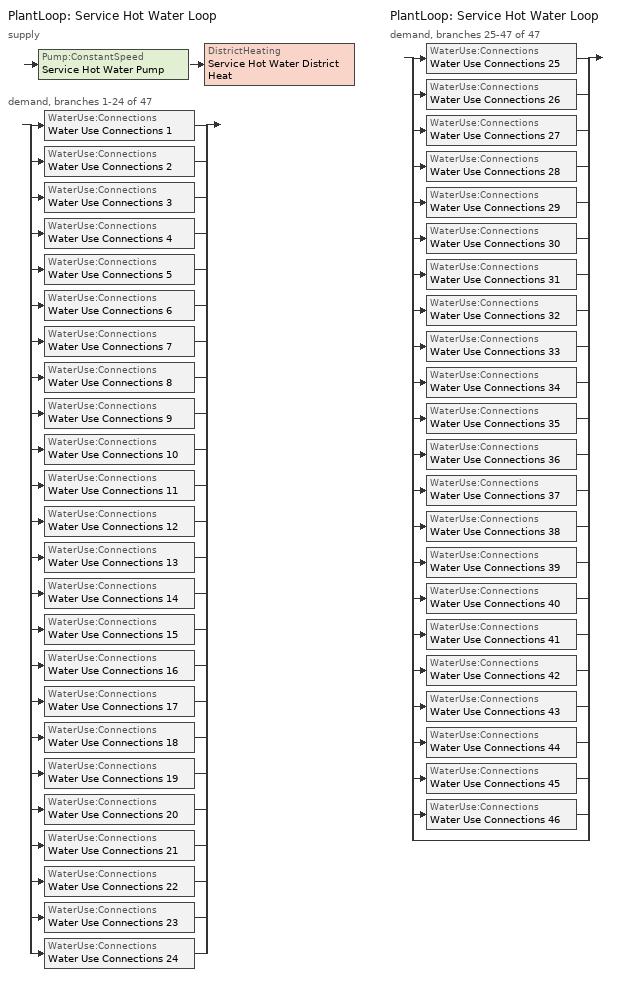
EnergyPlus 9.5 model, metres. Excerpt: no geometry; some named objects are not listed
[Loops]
PlantLoop 'Service Hot Water Loop'
 supply: Pump:ConstantSpeed 'Service Hot Water Pump' > DistrictHeating 'Service Hot Water District Heat'
 demand, branches 1-24 of 47: split
  | WaterUse:Connections 'Water Use Connections 1'
  | WaterUse:Connections 'Water Use Connections 2'
  | WaterUse:Connections 'Water Use Connections 3'
  | WaterUse:Connections 'Water Use Connections 4'
  | WaterUse:Connections 'Water Use Connections 5'
  | WaterUse:Connections 'Water Use Connections 6'
  | WaterUse:Connections 'Water Use Connections 7'
  | WaterUse:Connections 'Water Use Connections 8'
  | WaterUse:Connections 'Water Use Connections 9'
  | WaterUse:Connections 'Water Use Connections 10'
  | WaterUse:Connections 'Water Use Connections 11'
  | WaterUse:Connections 'Water Use Connections 12'
  | WaterUse:Connections 'Water Use Connections 13'
  | WaterUse:Connections 'Water Use Connections 14'
  | WaterUse:Connections 'Water Use Connections 15'
  | WaterUse:Connections 'Water Use Connections 16'
  | WaterUse:Connections 'Water Use Connections 17'
  | WaterUse:Connections 'Water Use Connections 18'
  | WaterUse:Connections 'Water Use Connections 19'
  | WaterUse:Connections 'Water Use Connections 20'
  | WaterUse:Connections 'Water Use Connections 21'
  | WaterUse:Connections 'Water Use Connections 22'
  | WaterUse:Connections 'Water Use Connections 23'
  | WaterUse:Connections 'Water Use Connections 24'
PlantLoop 'Service Hot Water Loop'
 demand, branches 25-47 of 47: split
  | WaterUse:Connections 'Water Use Connections 25'
  | WaterUse:Connections 'Water Use Connections 26'
  | WaterUse:Connections 'Water Use Connections 27'
  | WaterUse:Connections 'Water Use Connections 28'
  | WaterUse:Connections 'Water Use Connections 29'
  | WaterUse:Connections 'Water Use Connections 30'
  | WaterUse:Connections 'Water Use Connections 31'
  | WaterUse:Connections 'Water Use Connections 32'
  | WaterUse:Connections 'Water Use Connections 33'
  | WaterUse:Connections 'Water Use Connections 34'
  | WaterUse:Connections 'Water Use Connections 35'
  | WaterUse:Connections 'Water Use Connections 36'
  | WaterUse:Connections 'Water Use Connections 37'
  | WaterUse:Connections 'Water Use Connections 38'
  | WaterUse:Connections 'Water Use Connections 39'
  | WaterUse:Connections 'Water Use Connections 40'
  | WaterUse:Connections 'Water Use Connections 41'
  | WaterUse:Connections 'Water Use Connections 42'
  | WaterUse:Connections 'Water Use Connections 43'
  | WaterUse:Connections 'Water Use Connections 44'
  | WaterUse:Connections 'Water Use Connections 45'
  | WaterUse:Connections 'Water Use Connections 46'
  | bypass
[PlantLoop]
Service Hot Water Loop: Fluid Type=Water; Plant Equipment Operation Scheme=Service Hot Water Loop Operation Schemes; Maximum Loop Temperature {C}=60; Minimum Loop Temperature {C}=10; Maximum Loop Flow Rate {m3/s}=Autosize; Minimum Loop Flow Rate {m3/s}=0; Plant Loop Volume {m3}=Autocalculate; Load Distribution Scheme=Optimal; Plant Loop Demand Calculation Scheme=SingleSetpoint
[Sizing:Plant]
Service Hot Water Loop: Loop Type=Heating; Design Loop Exit Temperature {C}=60; Loop Design Temperature Difference {deltaC}=5; Sizing Option=NonCoincident; Zone Timesteps in Averaging Window=1; Coincident Sizing Factor Mode=None
[Pump:ConstantSpeed]
Service Hot Water Pump: Design Flow Rate {m3/s}=Autosize; Design Pump Head {Pa}=29891; Design Power Consumption {W}=Autosize; Motor Efficiency=0.9; Fraction of Motor Inefficiencies to Fluid Stream=0; Pump Control Type=Intermittent; Design Power Sizing Method=PowerPerFlowPerPressure; Design Electric Power per Unit Flow Rate {W/(m3/s)}=348701.1; Design Shaft Power per Unit Flow Rate per Unit Head {W-s/m3-Pa}=1.28205
[DistrictHeating]
Service Hot Water District Heat: Nominal Capacity {W}=1000000
[WaterUse:Connections] Hot Water Supply Temperature Schedule=60.0C Hot Water; Drain Water Heat Exchanger Type=None; Drain Water Heat Exchanger Destination=Plant
Name | Water Use Equipment Name 1
Water Use Connections 1 | SINGLE_RES_Service Hot Water..Flr1_Ground_Building_1_5569bbdd_Floor1_Room1
Water Use Connections 2 | SINGLE_RES_Service Hot Water..Flr1_Building_1_5569bbdd_Floor1_Room1
Water Use Connections 3 | SINGLE_RES_Service Hot Water..Flr2_Building_1_5569bbdd_Floor1_Room1
Water Use Connections 4 | SINGLE_RES_Service Hot Water..Flr3_Building_1_5569bbdd_Floor1_Room1
Water Use Connections 5 | SINGLE_RES_Service Hot Water..Flr4_Building_1_5569bbdd_Floor1_Room1
Water Use Connections 6 | SINGLE_RES_Service Hot Water..Flr5_Building_1_5569bbdd_Floor1_Room1
Water Use Connections 7 | SINGLE_RES_Service Hot Water..Flr1_Top_Building_1_5569bbdd_Floor1_Room1
Water Use Connections 8 | SINGLE_RES_Service Hot Water..Flr1_Ground_Building_2_bc751240_Floor1_Room1
Water Use Connections 9 | SINGLE_RES_Service Hot Water..Flr1_Building_2_bc751240_Floor1_Room1
Water Use Connections 10 | SINGLE_RES_Service Hot Water..Flr2_Building_2_bc751240_Floor1_Room1
Water Use Connections 11 | SINGLE_RES_Service Hot Water..Flr3_Building_2_bc751240_Floor1_Room1
Water Use Connections 12 | SINGLE_RES_Service Hot Water..Flr4_Building_2_bc751240_Floor1_Room1
Water Use Connections 13 | SINGLE_RES_Service Hot Water..Flr5_Building_2_bc751240_Floor1_Room1
Water Use Connections 14 | SINGLE_RES_Service Hot Water..Flr1_Top_Building_2_bc751240_Floor1_Room1
Water Use Connections 15 | SINGLE_RES_Service Hot Water..Flr1_Building_3_603238d8_Floor1_Room1
Water Use Connections 16 | SINGLE_RES_Service Hot Water..Flr1_Building_3_603238d8_Floor2_Room1
Water Use Connections 17 | SINGLE_RES_Service Hot Water..Flr2_Building_3_603238d8_Floor2_Room1
Water Use Connections 18 | SINGLE_RES_Service Hot Water..Flr3_Building_3_603238d8_Floor2_Room1
Water Use Connections 19 | SINGLE_RES_Service Hot Water..Flr4_Building_3_603238d8_Floor2_Room1
Water Use Connections 20 | SINGLE_RES_Service Hot Water..Flr5_Building_3_603238d8_Floor2_Room1
Water Use Connections 21 | SINGLE_RES_Service Hot Water..Flr1_Top_Building_3_603238d8_Floor2_Room1
Water Use Connections 22 | SINGLE_RES_Service Hot Water..Flr1_Ground_Building_4_bbbf8a30_Floor1_Room1
Water Use Connections 23 | SINGLE_RES_Service Hot Water..Flr1_Building_4_bbbf8a30_Floor1_Room1
Water Use Connections 24 | SINGLE_RES_Service Hot Water..Flr2_Building_4_bbbf8a30_Floor1_Room1
Water Use Connections 25 | SINGLE_RES_Service Hot Water..Flr3_Building_4_bbbf8a30_Floor1_Room1
Water Use Connections 26 | SINGLE_RES_Service Hot Water..Flr1_Building_4_bbbf8a30_Floor5_Room1
Water Use Connections 27 | SINGLE_RES_Service Hot Water..Flr1_Ground_Building_5_7a633902_Floor1_Room1
Water Use Connections 28 | SINGLE_RES_Service Hot Water..Flr1_Building_5_7a633902_Floor1_Room1
Water Use Connections 29 | SINGLE_RES_Service Hot Water..Flr2_Building_5_7a633902_Floor1_Room1
Water Use Connections 30 | SINGLE_RES_Service Hot Water..Flr3_Building_5_7a633902_Floor1_Room1
Water Use Connections 31 | SINGLE_RES_Service Hot Water..Flr4_Building_5_7a633902_Floor1_Room1
Water Use Connections 32 | SINGLE_RES_Service Hot Water..Flr5_Building_5_7a633902_Floor1_Room1
Water Use Connections 33 | SINGLE_RES_Service Hot Water..Flr6_Building_5_7a633902_Floor1_Room1
Water Use Connections 34 | SINGLE_RES_Service Hot Water..Flr7_Building_5_7a633902_Floor1_Room1
Water Use Connections 35 | SINGLE_RES_Service Hot Water..Flr8_Building_5_7a633902_Floor1_Room1
Water Use Connections 36 | SINGLE_RES_Service Hot Water..Flr1_Top_Building_5_7a633902_Floor1_Room1
Water Use Connections 37 | SINGLE_RES_Service Hot Water..Flr1_Ground_Building_6_bf617f38_Floor1_Room1
Water Use Connections 38 | SINGLE_RES_Service Hot Water..Flr1_Building_6_bf617f38_Floor1_Room1
Water Use Connections 39 | SINGLE_RES_Service Hot Water..Flr1_Building_6_bf617f38_Floor3_Room1
Water Use Connections 40 | SINGLE_RES_Service Hot Water..Flr2_Building_6_bf617f38_Floor3_Room1
Water Use Connections 41 | SINGLE_RES_Service Hot Water..Flr3_Building_6_bf617f38_Floor3_Room1
Water Use Connections 42 | SINGLE_RES_Service Hot Water..Flr4_Building_6_bf617f38_Floor3_Room1
Water Use Connections 43 | SINGLE_RES_Service Hot Water..Flr5_Building_6_bf617f38_Floor3_Room1
Water Use Connections 44 | SINGLE_RES_Service Hot Water..Flr6_Building_6_bf617f38_Floor3_Room1
Water Use Connections 45 | SINGLE_RES_Service Hot Water..Flr7_Building_6_bf617f38_Floor3_Room1
Water Use Connections 46 | SINGLE_RES_Service Hot Water..Flr1_Top_Building_6_bf617f38_Floor3_Room1
[WaterUse:Equipment] Flow Rate Fraction Schedule=SINGLE_RES_Service Hot Water Schedule; Target Temperature Schedule=60.0C Hot Water; Sensible Fraction Schedule=0.2 Hot Water Sensible Fraction; Latent Fraction Schedule=0.05 Hot Water Latent Fraction
Name | Peak Flow Rate {m3/s} | Zone
SINGLE_RES_Service Hot Water..Flr1_Ground_Building_1_5569bbdd_Floor1_Room1 | 4.76746e-06 | Flr1_Ground_Building_1_5569bbdd_Floor1_Room1
SINGLE_RES_Service Hot Water..Flr1_Building_1_5569bbdd_Floor1_Room1 | 4.76746e-06 | Flr1_Building_1_5569bbdd_Floor1_Room1
SINGLE_RES_Service Hot Water..Flr2_Building_1_5569bbdd_Floor1_Room1 | 4.76746e-06 | Flr2_Building_1_5569bbdd_Floor1_Room1
SINGLE_RES_Service Hot Water..Flr3_Building_1_5569bbdd_Floor1_Room1 | 4.76746e-06 | Flr3_Building_1_5569bbdd_Floor1_Room1
SINGLE_RES_Service Hot Water..Flr4_Building_1_5569bbdd_Floor1_Room1 | 4.76746e-06 | Flr4_Building_1_5569bbdd_Floor1_Room1
SINGLE_RES_Service Hot Water..Flr5_Building_1_5569bbdd_Floor1_Room1 | 4.76746e-06 | Flr5_Building_1_5569bbdd_Floor1_Room1
SINGLE_RES_Service Hot Water..Flr1_Top_Building_1_5569bbdd_Floor1_Room1 | 4.76746e-06 | Flr1_Top_Building_1_5569bbdd_Floor1_Room1
SINGLE_RES_Service Hot Water..Flr1_Ground_Building_2_bc751240_Floor1_Room1 | 4.80504e-06 | Flr1_Ground_Building_2_bc751240_Floor1_Room1
SINGLE_RES_Service Hot Water..Flr1_Building_2_bc751240_Floor1_Room1 | 4.80504e-06 | Flr1_Building_2_bc751240_Floor1_Room1
SINGLE_RES_Service Hot Water..Flr2_Building_2_bc751240_Floor1_Room1 | 4.80504e-06 | Flr2_Building_2_bc751240_Floor1_Room1
SINGLE_RES_Service Hot Water..Flr3_Building_2_bc751240_Floor1_Room1 | 4.80504e-06 | Flr3_Building_2_bc751240_Floor1_Room1
SINGLE_RES_Service Hot Water..Flr4_Building_2_bc751240_Floor1_Room1 | 4.80504e-06 | Flr4_Building_2_bc751240_Floor1_Room1
SINGLE_RES_Service Hot Water..Flr5_Building_2_bc751240_Floor1_Room1 | 4.80504e-06 | Flr5_Building_2_bc751240_Floor1_Room1
SINGLE_RES_Service Hot Water..Flr1_Top_Building_2_bc751240_Floor1_Room1 | 4.80504e-06 | Flr1_Top_Building_2_bc751240_Floor1_Room1
SINGLE_RES_Service Hot Water..Flr1_Building_3_603238d8_Floor1_Room1 | 8.48466e-06 | Flr1_Building_3_603238d8_Floor1_Room1
SINGLE_RES_Service Hot Water..Flr1_Building_3_603238d8_Floor2_Room1 | 8.48466e-06 | Flr1_Building_3_603238d8_Floor2_Room1
SINGLE_RES_Service Hot Water..Flr2_Building_3_603238d8_Floor2_Room1 | 8.48466e-06 | Flr2_Building_3_603238d8_Floor2_Room1
SINGLE_RES_Service Hot Water..Flr3_Building_3_603238d8_Floor2_Room1 | 8.48466e-06 | Flr3_Building_3_603238d8_Floor2_Room1
SINGLE_RES_Service Hot Water..Flr4_Building_3_603238d8_Floor2_Room1 | 8.48466e-06 | Flr4_Building_3_603238d8_Floor2_Room1
SINGLE_RES_Service Hot Water..Flr5_Building_3_603238d8_Floor2_Room1 | 8.48466e-06 | Flr5_Building_3_603238d8_Floor2_Room1
SINGLE_RES_Service Hot Water..Flr1_Top_Building_3_603238d8_Floor2_Room1 | 8.48466e-06 | Flr1_Top_Building_3_603238d8_Floor2_Room1
SINGLE_RES_Service Hot Water..Flr1_Ground_Building_4_bbbf8a30_Floor1_Room1 | 5.64467e-06 | Flr1_Ground_Building_4_bbbf8a30_Floor1_Room1
SINGLE_RES_Service Hot Water..Flr1_Building_4_bbbf8a30_Floor1_Room1 | 5.64467e-06 | Flr1_Building_4_bbbf8a30_Floor1_Room1
SINGLE_RES_Service Hot Water..Flr2_Building_4_bbbf8a30_Floor1_Room1 | 5.64467e-06 | Flr2_Building_4_bbbf8a30_Floor1_Room1
SINGLE_RES_Service Hot Water..Flr3_Building_4_bbbf8a30_Floor1_Room1 | 5.64467e-06 | Flr3_Building_4_bbbf8a30_Floor1_Room1
SINGLE_RES_Service Hot Water..Flr1_Building_4_bbbf8a30_Floor5_Room1 | 5.64467e-06 | Flr1_Building_4_bbbf8a30_Floor5_Room1
SINGLE_RES_Service Hot Water..Flr1_Ground_Building_5_7a633902_Floor1_Room1 | 5.80449e-06 | Flr1_Ground_Building_5_7a633902_Floor1_Room1
SINGLE_RES_Service Hot Water..Flr1_Building_5_7a633902_Floor1_Room1 | 5.80449e-06 | Flr1_Building_5_7a633902_Floor1_Room1
SINGLE_RES_Service Hot Water..Flr2_Building_5_7a633902_Floor1_Room1 | 5.80449e-06 | Flr2_Building_5_7a633902_Floor1_Room1
SINGLE_RES_Service Hot Water..Flr3_Building_5_7a633902_Floor1_Room1 | 5.80449e-06 | Flr3_Building_5_7a633902_Floor1_Room1
SINGLE_RES_Service Hot Water..Flr4_Building_5_7a633902_Floor1_Room1 | 5.80449e-06 | Flr4_Building_5_7a633902_Floor1_Room1
SINGLE_RES_Service Hot Water..Flr5_Building_5_7a633902_Floor1_Room1 | 5.80449e-06 | Flr5_Building_5_7a633902_Floor1_Room1
SINGLE_RES_Service Hot Water..Flr6_Building_5_7a633902_Floor1_Room1 | 5.80449e-06 | Flr6_Building_5_7a633902_Floor1_Room1
SINGLE_RES_Service Hot Water..Flr7_Building_5_7a633902_Floor1_Room1 | 5.80449e-06 | Flr7_Building_5_7a633902_Floor1_Room1
SINGLE_RES_Service Hot Water..Flr8_Building_5_7a633902_Floor1_Room1 | 5.80449e-06 | Flr8_Building_5_7a633902_Floor1_Room1
SINGLE_RES_Service Hot Water..Flr1_Top_Building_5_7a633902_Floor1_Room1 | 5.80449e-06 | Flr1_Top_Building_5_7a633902_Floor1_Room1
SINGLE_RES_Service Hot Water..Flr1_Ground_Building_6_bf617f38_Floor1_Room1 | 5.80449e-06 | Flr1_Ground_Building_6_bf617f38_Floor1_Room1
SINGLE_RES_Service Hot Water..Flr1_Building_6_bf617f38_Floor1_Room1 | 5.80449e-06 | Flr1_Building_6_bf617f38_Floor1_Room1
SINGLE_RES_Service Hot Water..Flr1_Building_6_bf617f38_Floor3_Room1 | 5.80449e-06 | Flr1_Building_6_bf617f38_Floor3_Room1
SINGLE_RES_Service Hot Water..Flr2_Building_6_bf617f38_Floor3_Room1 | 5.80449e-06 | Flr2_Building_6_bf617f38_Floor3_Room1
SINGLE_RES_Service Hot Water..Flr3_Building_6_bf617f38_Floor3_Room1 | 5.80449e-06 | Flr3_Building_6_bf617f38_Floor3_Room1
SINGLE_RES_Service Hot Water..Flr4_Building_6_bf617f38_Floor3_Room1 | 5.80449e-06 | Flr4_Building_6_bf617f38_Floor3_Room1
SINGLE_RES_Service Hot Water..Flr5_Building_6_bf617f38_Floor3_Room1 | 5.80449e-06 | Flr5_Building_6_bf617f38_Floor3_Room1
SINGLE_RES_Service Hot Water..Flr6_Building_6_bf617f38_Floor3_Room1 | 5.80449e-06 | Flr6_Building_6_bf617f38_Floor3_Room1
SINGLE_RES_Service Hot Water..Flr7_Building_6_bf617f38_Floor3_Room1 | 5.80449e-06 | Flr7_Building_6_bf617f38_Floor3_Room1
SINGLE_RES_Service Hot Water..Flr1_Top_Building_6_bf617f38_Floor3_Room1 | 5.80449e-06 | Flr1_Top_Building_6_bf617f38_Floor3_Room1
[PlantEquipmentOperationSchemes]
Service Hot Water Loop Operation Schemes: Control Scheme Object Type 1=PlantEquipmentOperation:HeatingLoad; Control Scheme Name 1=Service Hot Water Loop Heating Operation Scheme; Control Scheme Schedule Name 1=Always On Discrete
[PlantEquipmentOperation:HeatingLoad]
Service Hot Water Loop Heating Operation Scheme: Load Range Lower Limit 1 {W}=0; Load Range Upper Limit 1 {W}=1000000000; Range Equipment List Name 1=Service Hot Water Loop Heating Equipment List
[PlantEquipmentList]
Service Hot Water Loop Heating Equipment List: DistrictHeating, Service Hot Water District Heat
[SetpointManager:Scheduled]
Setpoint Manager Scheduled 1: Control Variable=Temperature; Schedule=60C Hot Water
[Schedule:Day:Interval]
Schedule Day 3; Schedule Day 6: No, 24:00, 60
Schedule Day 4: No, 24:00, 0.2
Schedule Day 5: No, 24:00, 0.05
SINGLE_RES_Service Hot Water Schedule_Hol 1; SINGLE_RES_Service Hot Water Schedule_SmrDsn 1; SINGLE_RES_Service Hot Water Schedule_Sunday; SINGLE_RES_Service Hot Water Schedule_WntrDsn 1: No, 01:00, 0.08, 02:00, 0.04, 04:00, 0.01, 05:00, 0.04, 06:00, 0.27, 07:00, 0.94, 08:00, 1, 09:00, 0.96, 10:00, 0.84, 11:00, 0.76, 12:00, 0.61, 13:00, 0.53, 14:00, 0.47, 15:00, 0.41, 16:00, 0.47, 17:00, 0.55, 18:00, 0.73, 19:00, 0.86, 20:00, 0.82, 21:00, 0.75, 22:00, 0.61, 23:00, 0.53, 24:00, 0.29
[Schedule:Week:Daily]
0.05 Hot Water Latent Fraction Week Rule - Jan1-Dec31: Schedule Day 5, Schedule Day 5, Schedule Day 5, Schedule Day 5, Schedule Day 5, Schedule Day 5, Schedule Day 5, Schedule Day 5, Schedule Day 5, Schedule Day 5, Schedule Day 5, Schedule Day 5
0.2 Hot Water Sensible Fraction Week Rule - Jan1-Dec31: Schedule Day 4, Schedule Day 4, Schedule Day 4, Schedule Day 4, Schedule Day 4, Schedule Day 4, Schedule Day 4, Schedule Day 4, Schedule Day 4, Schedule Day 4, Schedule Day 4, Schedule Day 4
60.0C Hot Water Week Rule - Jan1-Dec31: Schedule Day 3, Schedule Day 3, Schedule Day 3, Schedule Day 3, Schedule Day 3, Schedule Day 3, Schedule Day 3, Schedule Day 3, Schedule Day 3, Schedule Day 3, Schedule Day 3, Schedule Day 3
60C Hot Water Week Rule - Jan1-Dec31: Schedule Day 6, Schedule Day 6, Schedule Day 6, Schedule Day 6, Schedule Day 6, Schedule Day 6, Schedule Day 6, Schedule Day 6, Schedule Day 6, Schedule Day 6, Schedule Day 6, Schedule Day 6
SINGLE_RES_Service Hot Water Schedule Week Rule - Jan1-Dec31: SINGLE_RES_Service Hot Water Schedule_Sunday, SINGLE_RES_Service Hot Water Schedule_Sunday, SINGLE_RES_Service Hot Water Schedule_Sunday, SINGLE_RES_Service Hot Water Schedule_Sunday, SINGLE_RES_Service Hot Water Schedule_Sunday, SINGLE_RES_Service Hot Water Schedule_Sunday, SINGLE_RES_Service Hot Water Schedule_Sunday, SINGLE_RES_Service Hot Water Schedule_Hol 1, SINGLE_RES_Service Hot Water Schedule_SmrDsn 1, SINGLE_RES_Service Hot Water Schedule_WntrDsn 1, SINGLE_RES_Service Hot Water Schedule_Sunday, SINGLE_RES_Service Hot Water Schedule_Sunday
[Schedule:Year]
0.05 Hot Water Latent Fraction: 0.05 Hot Water Latent Fraction Week Rule - Jan1-Dec31, 1, 1, 12, 31
0.2 Hot Water Sensible Fraction: 0.2 Hot Water Sensible Fraction Week Rule - Jan1-Dec31, 1, 1, 12, 31
60.0C Hot Water: 60.0C Hot Water Week Rule - Jan1-Dec31, 1, 1, 12, 31
60C Hot Water: 60C Hot Water Week Rule - Jan1-Dec31, 1, 1, 12, 31
SINGLE_RES_Service Hot Water Schedule: SINGLE_RES_Service Hot Water Schedule Week Rule - Jan1-Dec31, 1, 1, 12, 31
[Schedule:Constant]
Always On Discrete: Hourly Value=1
